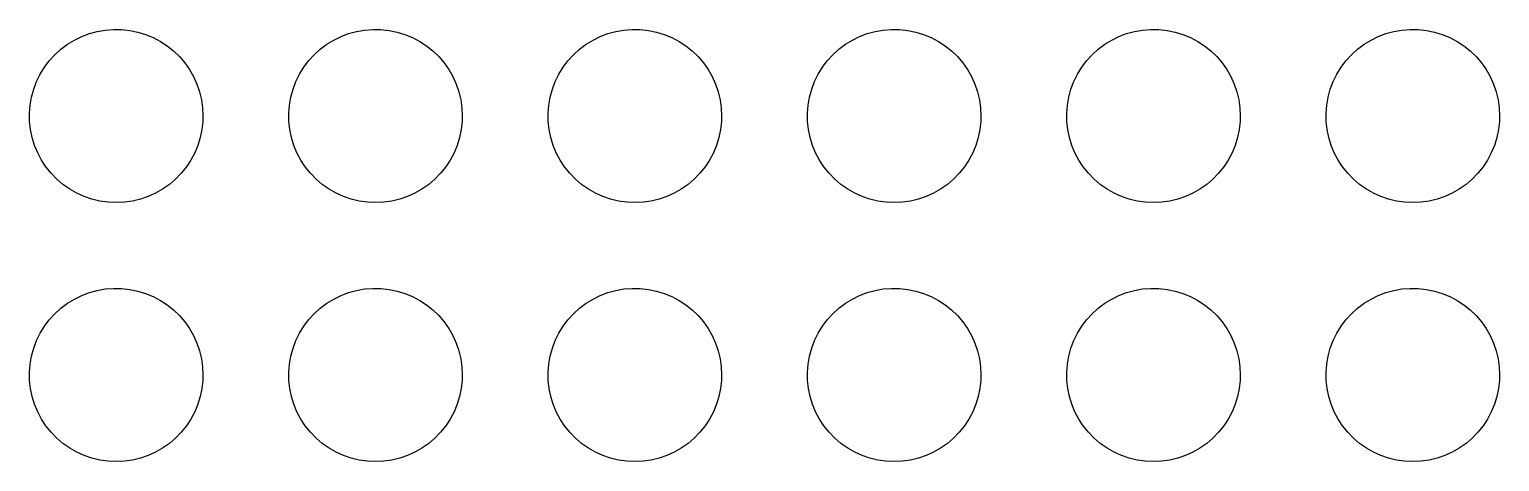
# Model space of a CAD drawing. Extents: x 92.4 to 156.4, y -90.5 to -56.2.
# Drawn here: x 124.27 to 138.67, y -61.12 to -56.88 of the extents above; entities that cross this region are included whole.
import ezdxf

# ---------------------------------------------------------------- set-up
doc = ezdxf.new("R2010")
doc.units = 0
doc.layers.add('BLACK', color=7, linetype='CONTINUOUS')

msp = doc.modelspace()

# ---------------------------------------------------------------- linework, layer by layer
at = {"layer": 'BLACK', "linetype": 'CONTINUOUS'}
for p, q in [((125.013, -56.8817), (125.093, -56.8754)), ((125.093, -56.8754), (125.173, -56.8767)), ((125.173, -56.8767), (125.253, -56.8855)), ((127.553, -56.8817), (127.633, -56.8754)), ((127.633, -56.8754), (127.713, -56.8767)), ((127.713, -56.8767), (127.793, -56.8855)), ((130.093, -56.8817), (130.173, -56.8754)), ((130.173, -56.8754), (130.253, -56.8767)), ((130.253, -56.8767), (130.333, -56.8855)), ((132.633, -56.8817), (132.713, -56.8754)), ((132.713, -56.8754), (132.793, -56.8767)), ((132.793, -56.8767), (132.873, -56.8855)), ((135.173, -56.8817), (135.253, -56.8754)), ((135.253, -56.8754), (135.333, -56.8767)), ((135.333, -56.8767), (135.413, -56.8855)), ((137.713, -56.8817), (137.793, -56.8754)), ((137.793, -56.8754), (137.873, -56.8767)), ((137.873, -56.8767), (137.953, -56.8855)), ((124.578, -57.0701), (124.642, -57.022)), ((124.642, -57.022), (124.711, -56.9801)), ((124.711, -56.9801), (124.782, -56.9449)), ((124.782, -56.9449), (124.857, -56.9166)), ((124.857, -56.9166), (124.935, -56.8955)), ((124.935, -56.8955), (125.013, -56.8817)), ((125.253, -56.8855), (125.331, -56.9017)), ((125.331, -56.9017), (125.408, -56.9253)), ((125.408, -56.9253), (125.482, -56.9559)), ((125.482, -56.9559), (125.553, -56.9934)), ((125.553, -56.9934), (125.62, -57.0373)), ((127.118, -57.0701), (127.182, -57.022)), ((127.182, -57.022), (127.251, -56.9801)), ((127.251, -56.9801), (127.322, -56.9449)), ((127.322, -56.9449), (127.397, -56.9166)), ((127.397, -56.9166), (127.475, -56.8955)), ((127.475, -56.8955), (127.553, -56.8817)), ((127.793, -56.8855), (127.871, -56.9017)), ((127.871, -56.9017), (127.948, -56.9253)), ((127.948, -56.9253), (128.022, -56.9559)), ((128.022, -56.9559), (128.093, -56.9934)), ((128.093, -56.9934), (128.16, -57.0373)), ((129.658, -57.0701), (129.722, -57.022)), ((129.722, -57.022), (129.791, -56.9801)), ((129.791, -56.9801), (129.862, -56.9449)), ((129.862, -56.9449), (129.937, -56.9166)), ((129.937, -56.9166), (130.015, -56.8955)), ((130.015, -56.8955), (130.093, -56.8817)), ((130.333, -56.8855), (130.411, -56.9017)), ((130.411, -56.9017), (130.488, -56.9253)), ((130.488, -56.9253), (130.562, -56.9559)), ((130.562, -56.9559), (130.633, -56.9934)), ((130.633, -56.9934), (130.7, -57.0373)), ((132.198, -57.0701), (132.262, -57.022)), ((132.262, -57.022), (132.331, -56.9801)), ((132.331, -56.9801), (132.402, -56.9449)), ((132.402, -56.9449), (132.477, -56.9166)), ((132.477, -56.9166), (132.555, -56.8955)), ((132.555, -56.8955), (132.633, -56.8817)), ((132.873, -56.8855), (132.951, -56.9017)), ((132.951, -56.9017), (133.028, -56.9253)), ((133.028, -56.9253), (133.102, -56.9559)), ((133.102, -56.9559), (133.173, -56.9934)), ((133.173, -56.9934), (133.24, -57.0373)), ((134.738, -57.0701), (134.802, -57.022)), ((134.802, -57.022), (134.871, -56.9801)), ((134.871, -56.9801), (134.942, -56.9449)), ((134.942, -56.9449), (135.017, -56.9166)), ((135.017, -56.9166), (135.095, -56.8955)), ((135.095, -56.8955), (135.173, -56.8817)), ((135.413, -56.8855), (135.491, -56.9017)), ((135.491, -56.9017), (135.568, -56.9253)), ((135.568, -56.9253), (135.642, -56.9559)), ((135.642, -56.9559), (135.713, -56.9934)), ((135.713, -56.9934), (135.78, -57.0373)), ((137.278, -57.0701), (137.342, -57.022)), ((137.342, -57.022), (137.411, -56.9801)), ((137.411, -56.9801), (137.482, -56.9449)), ((137.482, -56.9449), (137.557, -56.9166)), ((137.557, -56.9166), (137.635, -56.8955)), ((137.635, -56.8955), (137.713, -56.8817)), ((137.953, -56.8855), (138.031, -56.9017)), ((138.031, -56.9017), (138.108, -56.9253)), ((138.108, -56.9253), (138.182, -56.9559)), ((138.182, -56.9559), (138.253, -56.9934)), ((138.253, -56.9934), (138.32, -57.0373)), ((124.465, -57.1832), (124.519, -57.124)), ((124.519, -57.124), (124.578, -57.0701)), ((125.62, -57.0373), (125.682, -57.0874)), ((125.682, -57.0874), (125.74, -57.1431)), ((125.74, -57.1431), (125.792, -57.204)), ((127.005, -57.1832), (127.059, -57.124)), ((127.059, -57.124), (127.118, -57.0701)), ((128.16, -57.0373), (128.222, -57.0874)), ((128.222, -57.0874), (128.28, -57.1431)), ((128.28, -57.1431), (128.332, -57.204)), ((129.545, -57.1832), (129.599, -57.124)), ((129.599, -57.124), (129.658, -57.0701)), ((130.7, -57.0373), (130.762, -57.0874)), ((130.762, -57.0874), (130.82, -57.1431)), ((130.82, -57.1431), (130.872, -57.204)), ((132.085, -57.1832), (132.139, -57.124)), ((132.139, -57.124), (132.198, -57.0701)), ((133.24, -57.0373), (133.302, -57.0874)), ((133.302, -57.0874), (133.36, -57.1431)), ((133.36, -57.1431), (133.412, -57.204)), ((134.625, -57.1832), (134.679, -57.124)), ((134.679, -57.124), (134.738, -57.0701)), ((135.78, -57.0373), (135.842, -57.0874)), ((135.842, -57.0874), (135.9, -57.1431)), ((135.9, -57.1431), (135.952, -57.204)), ((137.165, -57.1832), (137.219, -57.124)), ((137.219, -57.124), (137.278, -57.0701)), ((138.32, -57.0373), (138.382, -57.0874)), ((138.382, -57.0874), (138.44, -57.1431)), ((138.44, -57.1431), (138.492, -57.204)), ((124.375, -57.3155), (124.417, -57.2472)), ((124.417, -57.2472), (124.465, -57.1832)), ((125.792, -57.204), (125.838, -57.2695)), ((125.838, -57.2695), (125.877, -57.3391)), ((126.915, -57.3155), (126.957, -57.2472)), ((126.957, -57.2472), (127.005, -57.1832)), ((128.332, -57.204), (128.378, -57.2695)), ((128.378, -57.2695), (128.417, -57.3391)), ((129.455, -57.3155), (129.497, -57.2472)), ((129.497, -57.2472), (129.545, -57.1832)), ((130.872, -57.204), (130.918, -57.2695)), ((130.918, -57.2695), (130.957, -57.3391)), ((131.995, -57.3155), (132.037, -57.2472)), ((132.037, -57.2472), (132.085, -57.1832)), ((133.412, -57.204), (133.458, -57.2695)), ((133.458, -57.2695), (133.497, -57.3391)), ((134.535, -57.3155), (134.577, -57.2472)), ((134.577, -57.2472), (134.625, -57.1832)), ((135.952, -57.204), (135.998, -57.2695)), ((135.998, -57.2695), (136.037, -57.3391)), ((137.075, -57.3155), (137.117, -57.2472)), ((137.117, -57.2472), (137.165, -57.1832)), ((138.492, -57.204), (138.538, -57.2695)), ((138.538, -57.2695), (138.577, -57.3391)), ((124.312, -57.4623), (124.34, -57.3874)), ((124.34, -57.3874), (124.375, -57.3155)), ((125.877, -57.3391), (125.91, -57.4121)), ((125.91, -57.4121), (125.936, -57.4879)), ((126.852, -57.4623), (126.88, -57.3874)), ((126.88, -57.3874), (126.915, -57.3155)), ((128.417, -57.3391), (128.45, -57.4121)), ((128.45, -57.4121), (128.476, -57.4879)), ((129.392, -57.4623), (129.42, -57.3874)), ((129.42, -57.3874), (129.455, -57.3155)), ((130.957, -57.3391), (130.99, -57.4121)), ((130.99, -57.4121), (131.016, -57.4879)), ((131.932, -57.4623), (131.96, -57.3874)), ((131.96, -57.3874), (131.995, -57.3155)), ((133.497, -57.3391), (133.53, -57.4121)), ((133.53, -57.4121), (133.556, -57.4879)), ((134.472, -57.4623), (134.5, -57.3874)), ((134.5, -57.3874), (134.535, -57.3155)), ((136.037, -57.3391), (136.07, -57.4121)), ((136.07, -57.4121), (136.096, -57.4879)), ((137.012, -57.4623), (137.04, -57.3874)), ((137.04, -57.3874), (137.075, -57.3155)), ((138.577, -57.3391), (138.61, -57.4121)), ((138.61, -57.4121), (138.636, -57.4879)), ((124.277, -57.6185), (124.29, -57.5396)), ((124.29, -57.5396), (124.312, -57.4623)), ((125.936, -57.4879), (125.955, -57.5657)), ((125.955, -57.5657), (125.966, -57.645)), ((126.817, -57.6185), (126.83, -57.5396)), ((126.83, -57.5396), (126.852, -57.4623)), ((128.476, -57.4879), (128.495, -57.5657)), ((128.495, -57.5657), (128.506, -57.645)), ((129.357, -57.6185), (129.37, -57.5396)), ((129.37, -57.5396), (129.392, -57.4623)), ((131.016, -57.4879), (131.035, -57.5657)), ((131.035, -57.5657), (131.046, -57.645)), ((131.897, -57.6185), (131.91, -57.5396)), ((131.91, -57.5396), (131.932, -57.4623)), ((133.556, -57.4879), (133.575, -57.5657)), ((133.575, -57.5657), (133.586, -57.645)), ((134.437, -57.6185), (134.45, -57.5396)), ((134.45, -57.5396), (134.472, -57.4623)), ((136.096, -57.4879), (136.115, -57.5657)), ((136.115, -57.5657), (136.126, -57.645)), ((136.977, -57.6185), (136.99, -57.5396)), ((136.99, -57.5396), (137.012, -57.4623)), ((138.636, -57.4879), (138.655, -57.5657)), ((138.655, -57.5657), (138.666, -57.645)), ((124.27, -57.6983), (124.277, -57.6185)), ((124.272, -57.7784), (124.27, -57.6983)), ((125.966, -57.645), (125.97, -57.725)), ((125.97, -57.725), (125.968, -57.7784)), ((126.81, -57.6983), (126.817, -57.6185)), ((126.812, -57.7784), (126.81, -57.6983)), ((128.506, -57.645), (128.51, -57.725)), ((128.51, -57.725), (128.508, -57.7784)), ((129.35, -57.6983), (129.357, -57.6185)), ((129.352, -57.7784), (129.35, -57.6983)), ((131.046, -57.645), (131.05, -57.725)), ((131.05, -57.725), (131.048, -57.7784)), ((131.89, -57.6983), (131.897, -57.6185)), ((131.892, -57.7784), (131.89, -57.6983)), ((133.586, -57.645), (133.59, -57.725)), ((133.59, -57.725), (133.588, -57.7784)), ((134.43, -57.6983), (134.437, -57.6185)), ((134.432, -57.7784), (134.43, -57.6983)), ((136.126, -57.645), (136.13, -57.725)), ((136.13, -57.725), (136.128, -57.7784)), ((136.97, -57.6983), (136.977, -57.6185)), ((136.972, -57.7784), (136.97, -57.6983)), ((138.666, -57.645), (138.67, -57.725)), ((138.67, -57.725), (138.668, -57.7784)), ((124.28, -57.858), (124.272, -57.7784)), ((124.297, -57.9364), (124.28, -57.858)), ((125.96, -57.858), (125.943, -57.9364)), ((125.968, -57.7784), (125.96, -57.858)), ((126.82, -57.858), (126.812, -57.7784)), ((126.837, -57.9364), (126.82, -57.858)), ((128.5, -57.858), (128.483, -57.9364)), ((128.508, -57.7784), (128.5, -57.858)), ((129.36, -57.858), (129.352, -57.7784)), ((129.377, -57.9364), (129.36, -57.858)), ((131.04, -57.858), (131.023, -57.9364)), ((131.048, -57.7784), (131.04, -57.858)), ((131.9, -57.858), (131.892, -57.7784)), ((131.917, -57.9364), (131.9, -57.858)), ((133.58, -57.858), (133.563, -57.9364)), ((133.588, -57.7784), (133.58, -57.858)), ((134.44, -57.858), (134.432, -57.7784)), ((134.457, -57.9364), (134.44, -57.858)), ((136.12, -57.858), (136.103, -57.9364)), ((136.128, -57.7784), (136.12, -57.858)), ((136.98, -57.858), (136.972, -57.7784)), ((136.997, -57.9364), (136.98, -57.858)), ((138.66, -57.858), (138.643, -57.9364)), ((138.668, -57.7784), (138.66, -57.858)), ((124.32, -58.0129), (124.297, -57.9364)), ((124.351, -58.0869), (124.32, -58.0129)), ((125.92, -58.0129), (125.889, -58.0869)), ((125.943, -57.9364), (125.92, -58.0129)), ((126.86, -58.0129), (126.837, -57.9364)), ((126.891, -58.0869), (126.86, -58.0129)), ((128.46, -58.0129), (128.429, -58.0869)), ((128.483, -57.9364), (128.46, -58.0129)), ((129.4, -58.0129), (129.377, -57.9364)), ((129.431, -58.0869), (129.4, -58.0129)), ((131, -58.0129), (130.969, -58.0869)), ((131.023, -57.9364), (131, -58.0129)), ((131.94, -58.0129), (131.917, -57.9364)), ((131.971, -58.0869), (131.94, -58.0129)), ((133.54, -58.0129), (133.509, -58.0869)), ((133.563, -57.9364), (133.54, -58.0129)), ((134.48, -58.0129), (134.457, -57.9364)), ((134.511, -58.0869), (134.48, -58.0129)), ((136.08, -58.0129), (136.049, -58.0869)), ((136.103, -57.9364), (136.08, -58.0129)), ((137.02, -58.0129), (136.997, -57.9364)), ((137.051, -58.0869), (137.02, -58.0129)), ((138.62, -58.0129), (138.589, -58.0869)), ((138.643, -57.9364), (138.62, -58.0129)), ((124.388, -58.1577), (124.351, -58.0869)), ((124.432, -58.2246), (124.388, -58.1577)), ((125.852, -58.1577), (125.808, -58.2246)), ((125.889, -58.0869), (125.852, -58.1577)), ((126.928, -58.1577), (126.891, -58.0869)), ((126.972, -58.2246), (126.928, -58.1577)), ((128.392, -58.1577), (128.348, -58.2246)), ((128.429, -58.0869), (128.392, -58.1577)), ((129.468, -58.1577), (129.431, -58.0869)), ((129.512, -58.2246), (129.468, -58.1577)), ((130.932, -58.1577), (130.888, -58.2246)), ((130.969, -58.0869), (130.932, -58.1577)), ((132.008, -58.1577), (131.971, -58.0869)), ((132.052, -58.2246), (132.008, -58.1577)), ((133.472, -58.1577), (133.428, -58.2246)), ((133.509, -58.0869), (133.472, -58.1577)), ((134.548, -58.1577), (134.511, -58.0869)), ((134.592, -58.2246), (134.548, -58.1577)), ((136.012, -58.1577), (135.968, -58.2246)), ((136.049, -58.0869), (136.012, -58.1577)), ((137.088, -58.1577), (137.051, -58.0869)), ((137.132, -58.2246), (137.088, -58.1577)), ((138.552, -58.1577), (138.508, -58.2246)), ((138.589, -58.0869), (138.552, -58.1577)), ((124.482, -58.2871), (124.432, -58.2246)), ((124.538, -58.3446), (124.482, -58.2871)), ((125.758, -58.2871), (125.702, -58.3446)), ((125.808, -58.2246), (125.758, -58.2871)), ((127.022, -58.2871), (126.972, -58.2246)), ((127.078, -58.3446), (127.022, -58.2871)), ((128.298, -58.2871), (128.242, -58.3446)), ((128.348, -58.2246), (128.298, -58.2871)), ((129.562, -58.2871), (129.512, -58.2246)), ((129.618, -58.3446), (129.562, -58.2871)), ((130.838, -58.2871), (130.782, -58.3446)), ((130.888, -58.2246), (130.838, -58.2871)), ((132.102, -58.2871), (132.052, -58.2246)), ((132.158, -58.3446), (132.102, -58.2871)), ((133.378, -58.2871), (133.322, -58.3446)), ((133.428, -58.2246), (133.378, -58.2871)), ((134.642, -58.2871), (134.592, -58.2246)), ((134.698, -58.3446), (134.642, -58.2871)), ((135.918, -58.2871), (135.862, -58.3446)), ((135.968, -58.2246), (135.918, -58.2871)), ((137.182, -58.2871), (137.132, -58.2246)), ((137.238, -58.3446), (137.182, -58.2871)), ((138.458, -58.2871), (138.402, -58.3446)), ((138.508, -58.2246), (138.458, -58.2871)), ((124.599, -58.3966), (124.538, -58.3446)), ((124.665, -58.4427), (124.599, -58.3966)), ((124.734, -58.4824), (124.665, -58.4427)), ((125.575, -58.4427), (125.506, -58.4824)), ((125.641, -58.3966), (125.575, -58.4427)), ((125.702, -58.3446), (125.641, -58.3966)), ((127.139, -58.3966), (127.078, -58.3446)), ((127.205, -58.4427), (127.139, -58.3966)), ((127.274, -58.4824), (127.205, -58.4427)), ((128.115, -58.4427), (128.046, -58.4824)), ((128.181, -58.3966), (128.115, -58.4427)), ((128.242, -58.3446), (128.181, -58.3966)), ((129.679, -58.3966), (129.618, -58.3446)), ((129.745, -58.4427), (129.679, -58.3966)), ((129.814, -58.4824), (129.745, -58.4427)), ((130.655, -58.4427), (130.586, -58.4824)), ((130.721, -58.3966), (130.655, -58.4427)), ((130.782, -58.3446), (130.721, -58.3966)), ((132.219, -58.3966), (132.158, -58.3446)), ((132.285, -58.4427), (132.219, -58.3966)), ((132.354, -58.4824), (132.285, -58.4427)), ((133.195, -58.4427), (133.126, -58.4824)), ((133.261, -58.3966), (133.195, -58.4427)), ((133.322, -58.3446), (133.261, -58.3966)), ((134.759, -58.3966), (134.698, -58.3446)), ((134.825, -58.4427), (134.759, -58.3966)), ((134.894, -58.4824), (134.825, -58.4427)), ((135.735, -58.4427), (135.666, -58.4824)), ((135.801, -58.3966), (135.735, -58.4427)), ((135.862, -58.3446), (135.801, -58.3966)), ((137.299, -58.3966), (137.238, -58.3446)), ((137.365, -58.4427), (137.299, -58.3966)), ((137.434, -58.4824), (137.365, -58.4427)), ((138.275, -58.4427), (138.206, -58.4824)), ((138.341, -58.3966), (138.275, -58.4427)), ((138.402, -58.3446), (138.341, -58.3966)), ((124.807, -58.5153), (124.734, -58.4824)), ((124.883, -58.5412), (124.807, -58.5153)), ((124.961, -58.5599), (124.883, -58.5412)), ((125.04, -58.5712), (124.961, -58.5599)), ((125.12, -58.575), (125.04, -58.5712)), ((125.2, -58.5712), (125.12, -58.575)), ((125.279, -58.5599), (125.2, -58.5712)), ((125.357, -58.5412), (125.279, -58.5599)), ((125.433, -58.5153), (125.357, -58.5412)), ((125.506, -58.4824), (125.433, -58.5153)), ((127.347, -58.5153), (127.274, -58.4824)), ((127.423, -58.5412), (127.347, -58.5153)), ((127.501, -58.5599), (127.423, -58.5412)), ((127.58, -58.5712), (127.501, -58.5599)), ((127.66, -58.575), (127.58, -58.5712)), ((127.74, -58.5712), (127.66, -58.575)), ((127.819, -58.5599), (127.74, -58.5712)), ((127.897, -58.5412), (127.819, -58.5599)), ((127.973, -58.5153), (127.897, -58.5412)), ((128.046, -58.4824), (127.973, -58.5153)), ((129.887, -58.5153), (129.814, -58.4824)), ((129.963, -58.5412), (129.887, -58.5153)), ((130.041, -58.5599), (129.963, -58.5412)), ((130.12, -58.5712), (130.041, -58.5599)), ((130.2, -58.575), (130.12, -58.5712)), ((130.28, -58.5712), (130.2, -58.575)), ((130.359, -58.5599), (130.28, -58.5712)), ((130.437, -58.5412), (130.359, -58.5599)), ((130.513, -58.5153), (130.437, -58.5412)), ((130.586, -58.4824), (130.513, -58.5153)), ((132.427, -58.5153), (132.354, -58.4824)), ((132.503, -58.5412), (132.427, -58.5153)), ((132.581, -58.5599), (132.503, -58.5412)), ((132.66, -58.5712), (132.581, -58.5599)), ((132.74, -58.575), (132.66, -58.5712)), ((132.82, -58.5712), (132.74, -58.575)), ((132.899, -58.5599), (132.82, -58.5712)), ((132.977, -58.5412), (132.899, -58.5599)), ((133.053, -58.5153), (132.977, -58.5412)), ((133.126, -58.4824), (133.053, -58.5153)), ((134.967, -58.5153), (134.894, -58.4824)), ((135.043, -58.5412), (134.967, -58.5153)), ((135.121, -58.5599), (135.043, -58.5412)), ((135.2, -58.5712), (135.121, -58.5599)), ((135.28, -58.575), (135.2, -58.5712)), ((135.36, -58.5712), (135.28, -58.575)), ((135.439, -58.5599), (135.36, -58.5712)), ((135.517, -58.5412), (135.439, -58.5599)), ((135.593, -58.5153), (135.517, -58.5412)), ((135.666, -58.4824), (135.593, -58.5153)), ((137.507, -58.5153), (137.434, -58.4824)), ((137.583, -58.5412), (137.507, -58.5153)), ((137.661, -58.5599), (137.583, -58.5412)), ((137.74, -58.5712), (137.661, -58.5599)), ((137.82, -58.575), (137.74, -58.5712)), ((137.9, -58.5712), (137.82, -58.575)), ((137.979, -58.5599), (137.9, -58.5712)), ((138.057, -58.5412), (137.979, -58.5599)), ((138.133, -58.5153), (138.057, -58.5412)), ((138.206, -58.4824), (138.133, -58.5153)), ((124.782, -59.4849), (124.857, -59.4566)), ((124.857, -59.4566), (124.935, -59.4355)), ((124.935, -59.4355), (125.013, -59.4217)), ((125.013, -59.4217), (125.093, -59.4154)), ((125.093, -59.4154), (125.173, -59.4167)), ((125.173, -59.4167), (125.253, -59.4255)), ((125.253, -59.4255), (125.331, -59.4417)), ((125.331, -59.4417), (125.408, -59.4653)), ((125.408, -59.4653), (125.482, -59.4959)), ((127.322, -59.4849), (127.397, -59.4566)), ((127.397, -59.4566), (127.475, -59.4355)), ((127.475, -59.4355), (127.553, -59.4217)), ((127.553, -59.4217), (127.633, -59.4154)), ((127.633, -59.4154), (127.713, -59.4167)), ((127.713, -59.4167), (127.793, -59.4255)), ((127.793, -59.4255), (127.871, -59.4417)), ((127.871, -59.4417), (127.948, -59.4653)), ((127.948, -59.4653), (128.022, -59.4959)), ((129.862, -59.4849), (129.937, -59.4566)), ((129.937, -59.4566), (130.015, -59.4355)), ((130.015, -59.4355), (130.093, -59.4217)), ((130.093, -59.4217), (130.173, -59.4154)), ((130.173, -59.4154), (130.253, -59.4167)), ((130.253, -59.4167), (130.333, -59.4255)), ((130.333, -59.4255), (130.411, -59.4417)), ((130.411, -59.4417), (130.488, -59.4653)), ((130.488, -59.4653), (130.562, -59.4959)), ((132.402, -59.4849), (132.477, -59.4566)), ((132.477, -59.4566), (132.555, -59.4355)), ((132.555, -59.4355), (132.633, -59.4217)), ((132.633, -59.4217), (132.713, -59.4154)), ((132.713, -59.4154), (132.793, -59.4167)), ((132.793, -59.4167), (132.873, -59.4255)), ((132.873, -59.4255), (132.951, -59.4417)), ((132.951, -59.4417), (133.028, -59.4653)), ((133.028, -59.4653), (133.102, -59.4959)), ((134.942, -59.4849), (135.017, -59.4566)), ((135.017, -59.4566), (135.095, -59.4355)), ((135.095, -59.4355), (135.173, -59.4217)), ((135.173, -59.4217), (135.253, -59.4154)), ((135.253, -59.4154), (135.333, -59.4167)), ((135.333, -59.4167), (135.413, -59.4255)), ((135.413, -59.4255), (135.491, -59.4417)), ((135.491, -59.4417), (135.568, -59.4653)), ((135.568, -59.4653), (135.642, -59.4959)), ((137.482, -59.4849), (137.557, -59.4566)), ((137.557, -59.4566), (137.635, -59.4355)), ((137.635, -59.4355), (137.713, -59.4217)), ((137.713, -59.4217), (137.793, -59.4154)), ((137.793, -59.4154), (137.873, -59.4167)), ((137.873, -59.4167), (137.953, -59.4255)), ((137.953, -59.4255), (138.031, -59.4417)), ((138.031, -59.4417), (138.108, -59.4653)), ((138.108, -59.4653), (138.182, -59.4959)), ((124.519, -59.664), (124.578, -59.6101)), ((124.578, -59.6101), (124.642, -59.562)), ((124.642, -59.562), (124.711, -59.5201)), ((124.711, -59.5201), (124.782, -59.4849)), ((125.482, -59.4959), (125.553, -59.5334)), ((125.553, -59.5334), (125.62, -59.5773)), ((125.62, -59.5773), (125.682, -59.6274)), ((127.059, -59.664), (127.118, -59.6101)), ((127.118, -59.6101), (127.182, -59.562)), ((127.182, -59.562), (127.251, -59.5201)), ((127.251, -59.5201), (127.322, -59.4849)), ((128.022, -59.4959), (128.093, -59.5334)), ((128.093, -59.5334), (128.16, -59.5773)), ((128.16, -59.5773), (128.222, -59.6274)), ((129.599, -59.664), (129.658, -59.6101)), ((129.658, -59.6101), (129.722, -59.562)), ((129.722, -59.562), (129.791, -59.5201)), ((129.791, -59.5201), (129.862, -59.4849)), ((130.562, -59.4959), (130.633, -59.5334)), ((130.633, -59.5334), (130.7, -59.5773)), ((130.7, -59.5773), (130.762, -59.6274)), ((132.139, -59.664), (132.198, -59.6101)), ((132.198, -59.6101), (132.262, -59.562)), ((132.262, -59.562), (132.331, -59.5201)), ((132.331, -59.5201), (132.402, -59.4849)), ((133.102, -59.4959), (133.173, -59.5334)), ((133.173, -59.5334), (133.24, -59.5773)), ((133.24, -59.5773), (133.302, -59.6274)), ((134.679, -59.664), (134.738, -59.6101)), ((134.738, -59.6101), (134.802, -59.562)), ((134.802, -59.562), (134.871, -59.5201)), ((134.871, -59.5201), (134.942, -59.4849)), ((135.642, -59.4959), (135.713, -59.5334)), ((135.713, -59.5334), (135.78, -59.5773)), ((135.78, -59.5773), (135.842, -59.6274)), ((137.219, -59.664), (137.278, -59.6101)), ((137.278, -59.6101), (137.342, -59.562)), ((137.342, -59.562), (137.411, -59.5201)), ((137.411, -59.5201), (137.482, -59.4849)), ((138.182, -59.4959), (138.253, -59.5334)), ((138.253, -59.5334), (138.32, -59.5773)), ((138.32, -59.5773), (138.382, -59.6274)), ((124.417, -59.7872), (124.465, -59.7232)), ((124.465, -59.7232), (124.519, -59.664)), ((125.682, -59.6274), (125.74, -59.6831)), ((125.74, -59.6831), (125.792, -59.744)), ((125.792, -59.744), (125.838, -59.8095)), ((126.957, -59.7872), (127.005, -59.7232)), ((127.005, -59.7232), (127.059, -59.664)), ((128.222, -59.6274), (128.28, -59.6831)), ((128.28, -59.6831), (128.332, -59.744)), ((128.332, -59.744), (128.378, -59.8095)), ((129.497, -59.7872), (129.545, -59.7232)), ((129.545, -59.7232), (129.599, -59.664)), ((130.762, -59.6274), (130.82, -59.6831)), ((130.82, -59.6831), (130.872, -59.744)), ((130.872, -59.744), (130.918, -59.8095)), ((132.037, -59.7872), (132.085, -59.7232)), ((132.085, -59.7232), (132.139, -59.664)), ((133.302, -59.6274), (133.36, -59.6831)), ((133.36, -59.6831), (133.412, -59.744)), ((133.412, -59.744), (133.458, -59.8095)), ((134.577, -59.7872), (134.625, -59.7232)), ((134.625, -59.7232), (134.679, -59.664)), ((135.842, -59.6274), (135.9, -59.6831)), ((135.9, -59.6831), (135.952, -59.744)), ((135.952, -59.744), (135.998, -59.8095)), ((137.117, -59.7872), (137.165, -59.7232)), ((137.165, -59.7232), (137.219, -59.664)), ((138.382, -59.6274), (138.44, -59.6831)), ((138.44, -59.6831), (138.492, -59.744)), ((138.492, -59.744), (138.538, -59.8095)), ((124.34, -59.9274), (124.375, -59.8555)), ((124.375, -59.8555), (124.417, -59.7872)), ((125.838, -59.8095), (125.877, -59.8791)), ((125.877, -59.8791), (125.91, -59.9521)), ((126.88, -59.9274), (126.915, -59.8555)), ((126.915, -59.8555), (126.957, -59.7872)), ((128.378, -59.8095), (128.417, -59.8791)), ((128.417, -59.8791), (128.45, -59.9521)), ((129.42, -59.9274), (129.455, -59.8555)), ((129.455, -59.8555), (129.497, -59.7872)), ((130.918, -59.8095), (130.957, -59.8791)), ((130.957, -59.8791), (130.99, -59.9521)), ((131.96, -59.9274), (131.995, -59.8555)), ((131.995, -59.8555), (132.037, -59.7872)), ((133.458, -59.8095), (133.497, -59.8791)), ((133.497, -59.8791), (133.53, -59.9521)), ((134.5, -59.9274), (134.535, -59.8555)), ((134.535, -59.8555), (134.577, -59.7872)), ((135.998, -59.8095), (136.037, -59.8791)), ((136.037, -59.8791), (136.07, -59.9521)), ((137.04, -59.9274), (137.075, -59.8555)), ((137.075, -59.8555), (137.117, -59.7872)), ((138.538, -59.8095), (138.577, -59.8791)), ((138.577, -59.8791), (138.61, -59.9521)), ((124.29, -60.0796), (124.312, -60.0023)), ((124.312, -60.0023), (124.34, -59.9274)), ((125.91, -59.9521), (125.936, -60.0279)), ((125.936, -60.0279), (125.955, -60.1057)), ((126.83, -60.0796), (126.852, -60.0023)), ((126.852, -60.0023), (126.88, -59.9274)), ((128.45, -59.9521), (128.476, -60.0279)), ((128.476, -60.0279), (128.495, -60.1057)), ((129.37, -60.0796), (129.392, -60.0023)), ((129.392, -60.0023), (129.42, -59.9274)), ((130.99, -59.9521), (131.016, -60.0279)), ((131.016, -60.0279), (131.035, -60.1057)), ((131.91, -60.0796), (131.932, -60.0023)), ((131.932, -60.0023), (131.96, -59.9274)), ((133.53, -59.9521), (133.556, -60.0279)), ((133.556, -60.0279), (133.575, -60.1057)), ((134.45, -60.0796), (134.472, -60.0023)), ((134.472, -60.0023), (134.5, -59.9274)), ((136.07, -59.9521), (136.096, -60.0279)), ((136.096, -60.0279), (136.115, -60.1057)), ((136.99, -60.0796), (137.012, -60.0023)), ((137.012, -60.0023), (137.04, -59.9274)), ((138.61, -59.9521), (138.636, -60.0279)), ((138.636, -60.0279), (138.655, -60.1057)), ((124.27, -60.2383), (124.277, -60.1585)), ((124.277, -60.1585), (124.29, -60.0796)), ((125.955, -60.1057), (125.966, -60.185)), ((125.966, -60.185), (125.97, -60.265)), ((126.81, -60.2383), (126.817, -60.1585)), ((126.817, -60.1585), (126.83, -60.0796)), ((128.495, -60.1057), (128.506, -60.185)), ((128.506, -60.185), (128.51, -60.265)), ((129.35, -60.2383), (129.357, -60.1585)), ((129.357, -60.1585), (129.37, -60.0796)), ((131.035, -60.1057), (131.046, -60.185)), ((131.046, -60.185), (131.05, -60.265)), ((131.89, -60.2383), (131.897, -60.1585)), ((131.897, -60.1585), (131.91, -60.0796)), ((133.575, -60.1057), (133.586, -60.185)), ((133.586, -60.185), (133.59, -60.265)), ((134.43, -60.2383), (134.437, -60.1585)), ((134.437, -60.1585), (134.45, -60.0796)), ((136.115, -60.1057), (136.126, -60.185)), ((136.126, -60.185), (136.13, -60.265)), ((136.97, -60.2383), (136.977, -60.1585)), ((136.977, -60.1585), (136.99, -60.0796)), ((138.655, -60.1057), (138.666, -60.185)), ((138.666, -60.185), (138.67, -60.265)), ((124.272, -60.3184), (124.27, -60.2383)), ((124.28, -60.398), (124.272, -60.3184)), ((125.968, -60.3184), (125.96, -60.398)), ((125.97, -60.265), (125.968, -60.3184)), ((126.812, -60.3184), (126.81, -60.2383)), ((126.82, -60.398), (126.812, -60.3184)), ((128.508, -60.3184), (128.5, -60.398)), ((128.51, -60.265), (128.508, -60.3184)), ((129.352, -60.3184), (129.35, -60.2383)), ((129.36, -60.398), (129.352, -60.3184)), ((131.048, -60.3184), (131.04, -60.398)), ((131.05, -60.265), (131.048, -60.3184)), ((131.892, -60.3184), (131.89, -60.2383)), ((131.9, -60.398), (131.892, -60.3184)), ((133.588, -60.3184), (133.58, -60.398)), ((133.59, -60.265), (133.588, -60.3184)), ((134.432, -60.3184), (134.43, -60.2383)), ((134.44, -60.398), (134.432, -60.3184)), ((136.128, -60.3184), (136.12, -60.398)), ((136.13, -60.265), (136.128, -60.3184)), ((136.972, -60.3184), (136.97, -60.2383)), ((136.98, -60.398), (136.972, -60.3184)), ((138.668, -60.3184), (138.66, -60.398)), ((138.67, -60.265), (138.668, -60.3184)), ((124.297, -60.4764), (124.28, -60.398)), ((124.32, -60.5529), (124.297, -60.4764)), ((125.943, -60.4764), (125.92, -60.5529)), ((125.96, -60.398), (125.943, -60.4764)), ((126.837, -60.4764), (126.82, -60.398)), ((126.86, -60.5529), (126.837, -60.4764)), ((128.483, -60.4764), (128.46, -60.5529)), ((128.5, -60.398), (128.483, -60.4764)), ((129.377, -60.4764), (129.36, -60.398)), ((129.4, -60.5529), (129.377, -60.4764)), ((131.023, -60.4764), (131, -60.5529)), ((131.04, -60.398), (131.023, -60.4764)), ((131.917, -60.4764), (131.9, -60.398)), ((131.94, -60.5529), (131.917, -60.4764)), ((133.563, -60.4764), (133.54, -60.5529)), ((133.58, -60.398), (133.563, -60.4764)), ((134.457, -60.4764), (134.44, -60.398)), ((134.48, -60.5529), (134.457, -60.4764)), ((136.103, -60.4764), (136.08, -60.5529)), ((136.12, -60.398), (136.103, -60.4764)), ((136.997, -60.4764), (136.98, -60.398)), ((137.02, -60.5529), (136.997, -60.4764)), ((138.643, -60.4764), (138.62, -60.5529)), ((138.66, -60.398), (138.643, -60.4764)), ((124.351, -60.6269), (124.32, -60.5529)), ((125.92, -60.5529), (125.889, -60.6269)), ((126.891, -60.6269), (126.86, -60.5529)), ((128.46, -60.5529), (128.429, -60.6269)), ((129.431, -60.6269), (129.4, -60.5529)), ((131, -60.5529), (130.969, -60.6269)), ((131.971, -60.6269), (131.94, -60.5529)), ((133.54, -60.5529), (133.509, -60.6269)), ((134.511, -60.6269), (134.48, -60.5529)), ((136.08, -60.5529), (136.049, -60.6269)), ((137.051, -60.6269), (137.02, -60.5529)), ((138.62, -60.5529), (138.589, -60.6269)), ((124.388, -60.6977), (124.351, -60.6269)), ((124.432, -60.7646), (124.388, -60.6977)), ((124.482, -60.8271), (124.432, -60.7646)), ((125.808, -60.7646), (125.758, -60.8271)), ((125.852, -60.6977), (125.808, -60.7646)), ((125.889, -60.6269), (125.852, -60.6977)), ((126.928, -60.6977), (126.891, -60.6269)), ((126.972, -60.7646), (126.928, -60.6977)), ((127.022, -60.8271), (126.972, -60.7646)), ((128.348, -60.7646), (128.298, -60.8271)), ((128.392, -60.6977), (128.348, -60.7646)), ((128.429, -60.6269), (128.392, -60.6977)), ((129.468, -60.6977), (129.431, -60.6269)), ((129.512, -60.7646), (129.468, -60.6977)), ((129.562, -60.8271), (129.512, -60.7646)), ((130.888, -60.7646), (130.838, -60.8271)), ((130.932, -60.6977), (130.888, -60.7646)), ((130.969, -60.6269), (130.932, -60.6977)), ((132.008, -60.6977), (131.971, -60.6269)), ((132.052, -60.7646), (132.008, -60.6977)), ((132.102, -60.8271), (132.052, -60.7646)), ((133.428, -60.7646), (133.378, -60.8271)), ((133.472, -60.6977), (133.428, -60.7646)), ((133.509, -60.6269), (133.472, -60.6977)), ((134.548, -60.6977), (134.511, -60.6269)), ((134.592, -60.7646), (134.548, -60.6977)), ((134.642, -60.8271), (134.592, -60.7646)), ((135.968, -60.7646), (135.918, -60.8271)), ((136.012, -60.6977), (135.968, -60.7646)), ((136.049, -60.6269), (136.012, -60.6977)), ((137.088, -60.6977), (137.051, -60.6269)), ((137.132, -60.7646), (137.088, -60.6977)), ((137.182, -60.8271), (137.132, -60.7646)), ((138.508, -60.7646), (138.458, -60.8271)), ((138.552, -60.6977), (138.508, -60.7646)), ((138.589, -60.6269), (138.552, -60.6977)), ((124.538, -60.8846), (124.482, -60.8271)), ((124.599, -60.9366), (124.538, -60.8846)), ((125.702, -60.8846), (125.641, -60.9366)), ((125.758, -60.8271), (125.702, -60.8846)), ((127.078, -60.8846), (127.022, -60.8271)), ((127.139, -60.9366), (127.078, -60.8846)), ((128.242, -60.8846), (128.181, -60.9366)), ((128.298, -60.8271), (128.242, -60.8846)), ((129.618, -60.8846), (129.562, -60.8271)), ((129.679, -60.9366), (129.618, -60.8846)), ((130.782, -60.8846), (130.721, -60.9366)), ((130.838, -60.8271), (130.782, -60.8846)), ((132.158, -60.8846), (132.102, -60.8271)), ((132.219, -60.9366), (132.158, -60.8846)), ((133.322, -60.8846), (133.261, -60.9366)), ((133.378, -60.8271), (133.322, -60.8846)), ((134.698, -60.8846), (134.642, -60.8271)), ((134.759, -60.9366), (134.698, -60.8846)), ((135.862, -60.8846), (135.801, -60.9366)), ((135.918, -60.8271), (135.862, -60.8846)), ((137.238, -60.8846), (137.182, -60.8271)), ((137.299, -60.9366), (137.238, -60.8846)), ((138.402, -60.8846), (138.341, -60.9366)), ((138.458, -60.8271), (138.402, -60.8846)), ((124.665, -60.9827), (124.599, -60.9366)), ((124.734, -61.0224), (124.665, -60.9827)), ((124.807, -61.0553), (124.734, -61.0224)), ((124.883, -61.0812), (124.807, -61.0553)), ((125.433, -61.0553), (125.357, -61.0812)), ((125.506, -61.0224), (125.433, -61.0553)), ((125.575, -60.9827), (125.506, -61.0224)), ((125.641, -60.9366), (125.575, -60.9827)), ((127.205, -60.9827), (127.139, -60.9366)), ((127.274, -61.0224), (127.205, -60.9827)), ((127.347, -61.0553), (127.274, -61.0224)), ((127.423, -61.0812), (127.347, -61.0553)), ((127.973, -61.0553), (127.897, -61.0812)), ((128.046, -61.0224), (127.973, -61.0553)), ((128.115, -60.9827), (128.046, -61.0224)), ((128.181, -60.9366), (128.115, -60.9827)), ((129.745, -60.9827), (129.679, -60.9366)), ((129.814, -61.0224), (129.745, -60.9827)), ((129.887, -61.0553), (129.814, -61.0224)), ((129.963, -61.0812), (129.887, -61.0553)), ((130.513, -61.0553), (130.437, -61.0812)), ((130.586, -61.0224), (130.513, -61.0553)), ((130.655, -60.9827), (130.586, -61.0224)), ((130.721, -60.9366), (130.655, -60.9827)), ((132.285, -60.9827), (132.219, -60.9366)), ((132.354, -61.0224), (132.285, -60.9827)), ((132.427, -61.0553), (132.354, -61.0224)), ((132.503, -61.0812), (132.427, -61.0553)), ((133.053, -61.0553), (132.977, -61.0812)), ((133.126, -61.0224), (133.053, -61.0553)), ((133.195, -60.9827), (133.126, -61.0224)), ((133.261, -60.9366), (133.195, -60.9827)), ((134.825, -60.9827), (134.759, -60.9366)), ((134.894, -61.0224), (134.825, -60.9827)), ((134.967, -61.0553), (134.894, -61.0224)), ((135.043, -61.0812), (134.967, -61.0553)), ((135.593, -61.0553), (135.517, -61.0812)), ((135.666, -61.0224), (135.593, -61.0553)), ((135.735, -60.9827), (135.666, -61.0224)), ((135.801, -60.9366), (135.735, -60.9827)), ((137.365, -60.9827), (137.299, -60.9366)), ((137.434, -61.0224), (137.365, -60.9827)), ((137.507, -61.0553), (137.434, -61.0224)), ((137.583, -61.0812), (137.507, -61.0553)), ((138.133, -61.0553), (138.057, -61.0812)), ((138.206, -61.0224), (138.133, -61.0553)), ((138.275, -60.9827), (138.206, -61.0224)), ((138.341, -60.9366), (138.275, -60.9827)), ((124.961, -61.0999), (124.883, -61.0812)), ((125.04, -61.1112), (124.961, -61.0999)), ((125.12, -61.115), (125.04, -61.1112)), ((125.2, -61.1112), (125.12, -61.115)), ((125.279, -61.0999), (125.2, -61.1112)), ((125.357, -61.0812), (125.279, -61.0999)), ((127.501, -61.0999), (127.423, -61.0812)), ((127.58, -61.1112), (127.501, -61.0999)), ((127.66, -61.115), (127.58, -61.1112)), ((127.74, -61.1112), (127.66, -61.115)), ((127.819, -61.0999), (127.74, -61.1112)), ((127.897, -61.0812), (127.819, -61.0999)), ((130.041, -61.0999), (129.963, -61.0812)), ((130.12, -61.1112), (130.041, -61.0999)), ((130.2, -61.115), (130.12, -61.1112)), ((130.28, -61.1112), (130.2, -61.115)), ((130.359, -61.0999), (130.28, -61.1112)), ((130.437, -61.0812), (130.359, -61.0999)), ((132.581, -61.0999), (132.503, -61.0812)), ((132.66, -61.1112), (132.581, -61.0999)), ((132.74, -61.115), (132.66, -61.1112)), ((132.82, -61.1112), (132.74, -61.115)), ((132.899, -61.0999), (132.82, -61.1112)), ((132.977, -61.0812), (132.899, -61.0999)), ((135.121, -61.0999), (135.043, -61.0812)), ((135.2, -61.1112), (135.121, -61.0999)), ((135.28, -61.115), (135.2, -61.1112)), ((135.36, -61.1112), (135.28, -61.115)), ((135.439, -61.0999), (135.36, -61.1112)), ((135.517, -61.0812), (135.439, -61.0999)), ((137.661, -61.0999), (137.583, -61.0812)), ((137.74, -61.1112), (137.661, -61.0999)), ((137.82, -61.115), (137.74, -61.1112)), ((137.9, -61.1112), (137.82, -61.115)), ((137.979, -61.0999), (137.9, -61.1112)), ((138.057, -61.0812), (137.979, -61.0999))]:
    msp.add_line(p, q, dxfattribs=at)

doc.saveas('drawing.dxf')
